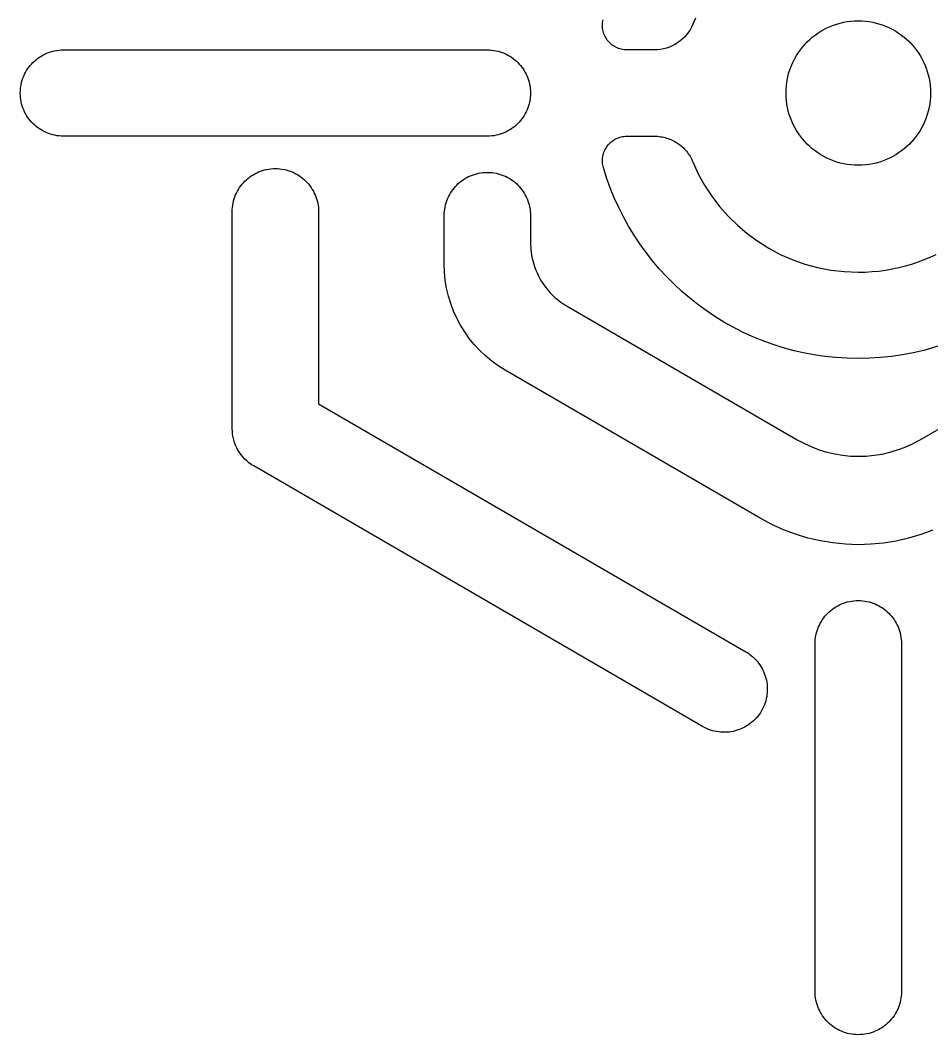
# Model space of a CAD drawing. Extents: x 94.9 to 161.2, y -127.4 to -52.8.
# Drawn here: x 94.88 to 130.95, y -127.37 to -87.22 of the extents above; entities that cross this region are included whole.
import ezdxf

# ---------------------------------------------------------------- set-up
doc = ezdxf.new("R2010")
doc.units = 0
doc.layers.add('BLACK', color=7, linetype='CONTINUOUS')

msp = doc.modelspace()

# ---------------------------------------------------------------- linework, layer by layer
at = {"layer": 'BLACK', "linetype": 'CONTINUOUS'}
for p, q in [((117.918792, -87.426266), (117.920273, -87.370265)), ((117.920542, -87.482126), (117.918792, -87.426266)), ((117.920273, -87.370265), (117.925007, -87.314264)), ((117.9255, -87.537704), (117.920542, -87.482126)), ((117.925007, -87.314264), (117.933019, -87.258403)), ((117.933019, -87.258403), (117.94433, -87.202822)), ((121.445528, -87.490318), (121.386041, -87.597622)), ((121.497332, -87.377729), (121.445528, -87.490318)), ((121.601776, -87.139629), (121.497332, -87.377729)), ((126.682904, -87.585865), (126.806219, -87.522666)), ((126.806219, -87.522666), (126.9329, -87.465355)), ((126.9329, -87.465355), (127.062765, -87.41411)), ((127.062765, -87.41411), (127.195636, -87.369113)), ((127.195636, -87.369113), (127.331331, -87.330544)), ((127.331331, -87.330544), (127.469672, -87.298584)), ((127.469672, -87.298584), (127.610477, -87.273412)), ((127.610477, -87.273412), (127.753567, -87.255208)), ((127.753567, -87.255208), (127.898762, -87.244154)), ((127.898762, -87.244154), (128.045881, -87.240429)), ((128.045881, -87.240429), (128.193001, -87.244154)), ((128.193001, -87.244154), (128.338196, -87.255208)), ((128.338196, -87.255208), (128.481287, -87.273412)), ((128.481287, -87.273412), (128.622093, -87.298584)), ((128.622093, -87.298584), (128.760434, -87.330544)), ((128.760434, -87.330544), (128.89613, -87.369113)), ((128.89613, -87.369113), (129.029001, -87.41411)), ((129.029001, -87.41411), (129.158867, -87.465355)), ((129.158867, -87.465355), (129.285549, -87.522666)), ((129.285549, -87.522666), (129.408865, -87.585865)), ((117.933643, -87.592861), (117.9255, -87.537704)), ((117.944948, -87.647455), (117.933643, -87.592861)), ((117.959393, -87.701346), (117.944948, -87.647455)), ((117.976955, -87.754395), (117.959393, -87.701346)), ((117.99761, -87.806459), (117.976955, -87.754395)), ((118.021336, -87.857399), (117.99761, -87.806459)), ((118.048109, -87.907075), (118.021336, -87.857399)), ((118.077908, -87.955346), (118.048109, -87.907075)), ((121.165594, -87.885085), (121.079486, -87.968514)), ((121.245663, -87.795278), (121.165594, -87.885085)), ((121.319282, -87.699366), (121.245663, -87.795278)), ((121.386041, -87.597622), (121.319282, -87.699366)), ((126.123109, -87.983855), (126.226897, -87.893925)), ((126.226897, -87.893925), (126.334951, -87.808981)), ((126.334951, -87.808981), (126.44709, -87.729203)), ((126.44709, -87.729203), (126.563135, -87.654771)), ((126.563135, -87.654771), (126.682904, -87.585865)), ((129.408865, -87.585865), (129.528635, -87.654771)), ((129.528635, -87.654771), (129.644681, -87.729203)), ((129.644681, -87.729203), (129.756821, -87.808981)), ((129.756821, -87.808981), (129.864875, -87.893925)), ((129.864875, -87.893925), (129.968664, -87.983855)), ((118.110709, -88.002071), (118.077908, -87.955346)), ((118.146204, -88.046789), (118.110709, -88.002071)), ((118.184014, -88.089085), (118.146204, -88.046789)), ((118.224017, -88.128897), (118.184014, -88.089085)), ((118.266086, -88.16616), (118.224017, -88.128897)), ((118.310096, -88.200809), (118.266086, -88.16616)), ((118.355924, -88.232781), (118.310096, -88.200809)), ((118.403443, -88.262013), (118.355924, -88.232781)), ((118.452528, -88.288439), (118.403443, -88.262013)), ((118.503056, -88.311996), (118.452528, -88.288439)), ((118.5549, -88.33262), (118.503056, -88.311996)), ((120.459037, -88.319876), (120.342165, -88.351021)), ((120.572748, -88.280444), (120.459037, -88.319876)), ((120.682886, -88.232996), (120.572748, -88.280444)), ((120.789039, -88.177807), (120.682886, -88.232996)), ((120.890798, -88.115148), (120.789039, -88.177807)), ((120.98775, -88.045293), (120.890798, -88.115148)), ((121.079486, -87.968514), (120.98775, -88.045293)), ((125.754214, -88.389823), (125.839139, -88.281754)), ((125.839139, -88.281754), (125.92905, -88.177949)), ((125.92905, -88.177949), (126.023767, -88.078589)), ((126.023767, -88.078589), (126.123109, -87.983855)), ((129.968664, -87.983855), (130.068008, -88.078589)), ((130.068008, -88.078589), (130.162725, -88.177949)), ((130.162725, -88.177949), (130.252637, -88.281754)), ((130.252637, -88.281754), (130.337563, -88.389823)), ((95.56278, -88.731654), (95.629803, -88.683994)), ((95.629803, -88.683994), (95.699158, -88.639529)), ((95.699158, -88.639529), (95.770738, -88.598364)), ((95.770738, -88.598364), (95.844434, -88.560609)), ((95.844434, -88.560609), (95.920138, -88.526371)), ((95.920138, -88.526371), (95.997744, -88.495757)), ((95.997744, -88.495757), (96.077142, -88.468876)), ((96.077142, -88.468876), (96.158226, -88.445835)), ((96.158226, -88.445835), (96.240886, -88.426742)), ((96.240886, -88.426742), (96.325017, -88.411704)), ((96.325017, -88.411704), (96.410508, -88.400829)), ((96.410508, -88.400829), (96.497254, -88.394225)), ((96.497254, -88.394225), (96.585146, -88.392)), ((96.585146, -88.392), (113.364156, -88.392)), ((113.364156, -88.392), (113.452045, -88.394225)), ((113.452045, -88.394225), (113.538784, -88.400829)), ((113.538784, -88.400829), (113.624265, -88.411704)), ((113.624265, -88.411704), (113.708381, -88.426742)), ((113.708381, -88.426742), (113.791024, -88.445835)), ((113.791024, -88.445835), (113.872086, -88.468876)), ((113.872086, -88.468876), (113.95146, -88.495757)), ((113.95146, -88.495757), (114.029038, -88.526371)), ((114.029038, -88.526371), (114.104714, -88.560609)), ((114.104714, -88.560609), (114.178379, -88.598364)), ((114.178379, -88.598364), (114.249925, -88.639529)), ((114.249925, -88.639529), (114.319246, -88.683994)), ((114.319246, -88.683994), (114.386233, -88.731654)), ((118.607936, -88.350246), (118.5549, -88.33262)), ((118.66204, -88.364811), (118.607936, -88.350246)), ((118.717085, -88.376251), (118.66204, -88.364811)), ((118.772947, -88.384502), (118.717085, -88.376251)), ((118.829501, -88.389499), (118.772947, -88.384502)), ((118.886622, -88.391179), (118.829501, -88.389499)), ((119.976684, -88.392), (118.886622, -88.391179)), ((120.100577, -88.387356), (119.976684, -88.392)), ((120.222541, -88.373605), (120.100577, -88.387356)), ((120.342165, -88.351021), (120.222541, -88.373605)), ((125.531154, -88.737813), (125.600041, -88.618032)), ((125.600041, -88.618032), (125.674455, -88.501976)), ((125.674455, -88.501976), (125.754214, -88.389823)), ((130.337563, -88.389823), (130.417323, -88.501976)), ((130.417323, -88.501976), (130.491738, -88.618032)), ((130.491738, -88.618032), (130.560626, -88.737813)), ((95.167973, -89.145648), (95.215653, -89.078648)), ((95.215653, -89.078648), (95.266419, -89.014088)), ((95.266419, -89.014088), (95.320164, -88.952075)), ((95.320164, -88.952075), (95.376781, -88.892718)), ((95.376781, -88.892718), (95.436161, -88.836123)), ((95.436161, -88.836123), (95.498196, -88.782399)), ((95.498196, -88.782399), (95.56278, -88.731654)), ((114.386233, -88.731654), (114.45078, -88.782399)), ((114.45078, -88.782399), (114.512779, -88.836123)), ((114.512779, -88.836123), (114.572121, -88.892718)), ((114.572121, -88.892718), (114.6287, -88.952075)), ((114.6287, -88.952075), (114.682408, -89.014088)), ((114.682408, -89.014088), (114.733138, -89.078648)), ((114.733138, -89.078648), (114.780782, -89.145648)), ((125.314466, -89.250563), (125.359449, -89.117691)), ((125.359449, -89.117691), (125.410678, -88.987822)), ((125.410678, -88.987822), (125.467973, -88.861136)), ((125.467973, -88.861136), (125.531154, -88.737813)), ((130.560626, -88.737813), (130.623808, -88.861136)), ((130.623808, -88.861136), (130.681104, -88.987822)), ((130.681104, -88.987822), (130.732333, -89.117691)), ((130.732333, -89.117691), (130.777316, -89.250563)), ((94.95276, -89.592851), (94.979653, -89.513474)), ((94.979653, -89.513474), (95.010281, -89.435891)), ((95.010281, -89.435891), (95.044535, -89.360209)), ((95.044535, -89.360209), (95.082306, -89.286536)), ((95.082306, -89.286536), (95.123489, -89.21498)), ((95.123489, -89.21498), (95.167973, -89.145648)), ((114.780782, -89.145648), (114.825232, -89.21498)), ((114.825232, -89.21498), (114.866381, -89.286536)), ((114.866381, -89.286536), (114.904122, -89.360209)), ((114.904122, -89.360209), (114.938346, -89.435891)), ((114.938346, -89.435891), (114.968947, -89.513474)), ((114.968947, -89.513474), (114.995816, -89.592851)), ((125.218797, -89.665387), (125.24396, -89.524591)), ((125.24396, -89.524591), (125.27591, -89.386256)), ((125.27591, -89.386256), (125.314466, -89.250563)), ((130.777316, -89.250563), (130.815873, -89.386256)), ((130.815873, -89.386256), (130.847823, -89.524591)), ((130.847823, -89.524591), (130.872987, -89.665387)), ((94.878072, -90.012866), (94.88468, -89.926138)), ((94.88468, -89.926138), (94.89556, -89.840664)), ((94.89556, -89.840664), (94.910605, -89.756554)), ((94.910605, -89.756554), (94.929708, -89.673913)), ((94.929708, -89.673913), (94.95276, -89.592851)), ((114.995816, -89.592851), (115.018847, -89.673913)), ((115.018847, -89.673913), (115.037932, -89.756554)), ((115.037932, -89.756554), (115.052962, -89.840664)), ((115.052962, -89.840664), (115.063832, -89.926138)), ((115.063832, -89.926138), (115.070432, -90.012866)), ((125.18955, -89.953643), (125.2006, -89.808464)), ((125.2006, -89.808464), (125.218797, -89.665387)), ((130.872987, -89.665387), (130.891184, -89.808464)), ((130.891184, -89.808464), (130.902234, -89.953643)), ((94.875846, -90.100742), (94.878072, -90.012866)), ((94.878072, -90.188617), (94.875846, -90.100742)), ((94.88468, -90.275345), (94.878072, -90.188617)), ((94.89556, -90.360819), (94.88468, -90.275345)), ((115.063832, -90.275345), (115.052962, -90.360819)), ((115.070432, -90.188617), (115.063832, -90.275345)), ((115.070432, -90.012866), (115.072656, -90.100742)), ((115.072656, -90.100742), (115.070432, -90.188617)), ((125.185827, -90.100742), (125.18955, -89.953643)), ((125.18955, -90.24784), (125.185827, -90.100742)), ((125.2006, -90.393019), (125.18955, -90.24784)), ((130.902234, -90.24784), (130.891184, -90.393019)), ((130.902234, -89.953643), (130.905957, -90.100742)), ((130.905957, -90.100742), (130.902234, -90.24784)), ((94.910605, -90.44493), (94.89556, -90.360819)), ((94.929708, -90.52757), (94.910605, -90.44493)), ((94.95276, -90.608632), (94.929708, -90.52757)), ((94.979653, -90.688009), (94.95276, -90.608632)), ((95.010281, -90.765592), (94.979653, -90.688009)), ((114.968947, -90.688009), (114.938346, -90.765592)), ((114.995816, -90.608632), (114.968947, -90.688009)), ((115.018847, -90.52757), (114.995816, -90.608632)), ((115.037932, -90.44493), (115.018847, -90.52757)), ((115.052962, -90.360819), (115.037932, -90.44493)), ((125.218797, -90.536096), (125.2006, -90.393019)), ((125.24396, -90.676893), (125.218797, -90.536096)), ((125.27591, -90.815227), (125.24396, -90.676893)), ((130.847823, -90.676893), (130.815873, -90.815227)), ((130.872987, -90.536096), (130.847823, -90.676893)), ((130.891184, -90.393019), (130.872987, -90.536096)), ((95.044535, -90.841274), (95.010281, -90.765592)), ((95.082306, -90.914947), (95.044535, -90.841274)), ((95.123489, -90.986503), (95.082306, -90.914947)), ((95.167973, -91.055835), (95.123489, -90.986503)), ((95.215653, -91.122835), (95.167973, -91.055835)), ((95.266419, -91.187395), (95.215653, -91.122835)), ((114.733138, -91.122835), (114.682408, -91.187395)), ((114.780782, -91.055835), (114.733138, -91.122835)), ((114.825232, -90.986503), (114.780782, -91.055835)), ((114.866381, -90.914947), (114.825232, -90.986503)), ((114.904122, -90.841274), (114.866381, -90.914947)), ((114.938346, -90.765592), (114.904122, -90.841274)), ((125.314466, -90.950921), (125.27591, -90.815227)), ((125.359449, -91.083792), (125.314466, -90.950921)), ((125.410678, -91.213661), (125.359449, -91.083792)), ((130.732333, -91.083792), (130.681104, -91.213661)), ((130.777316, -90.950921), (130.732333, -91.083792)), ((130.815873, -90.815227), (130.777316, -90.950921)), ((95.320164, -91.249408), (95.266419, -91.187395)), ((95.376781, -91.308765), (95.320164, -91.249408)), ((95.436161, -91.36536), (95.376781, -91.308765)), ((95.498196, -91.419084), (95.436161, -91.36536)), ((95.56278, -91.469829), (95.498196, -91.419084)), ((95.629803, -91.517489), (95.56278, -91.469829)), ((95.699158, -91.561955), (95.629803, -91.517489)), ((114.319246, -91.517489), (114.249925, -91.561955)), ((114.386233, -91.469829), (114.319246, -91.517489)), ((114.45078, -91.419084), (114.386233, -91.469829)), ((114.512779, -91.36536), (114.45078, -91.419084)), ((114.572121, -91.308765), (114.512779, -91.36536)), ((114.6287, -91.249408), (114.572121, -91.308765)), ((114.682408, -91.187395), (114.6287, -91.249408)), ((125.467973, -91.340347), (125.410678, -91.213661)), ((125.531154, -91.463671), (125.467973, -91.340347)), ((125.600041, -91.583451), (125.531154, -91.463671)), ((130.560626, -91.463671), (130.491738, -91.583451)), ((130.623808, -91.340347), (130.560626, -91.463671)), ((130.681104, -91.213661), (130.623808, -91.340347)), ((95.770738, -91.603119), (95.699158, -91.561955)), ((95.844434, -91.640874), (95.770738, -91.603119)), ((95.920138, -91.675112), (95.844434, -91.640874)), ((95.997744, -91.705726), (95.920138, -91.675112)), ((96.077142, -91.732607), (95.997744, -91.705726)), ((96.158226, -91.755648), (96.077142, -91.732607)), ((96.240886, -91.774741), (96.158226, -91.755648)), ((96.325017, -91.789779), (96.240886, -91.774741)), ((96.410508, -91.800654), (96.325017, -91.789779)), ((96.497254, -91.807258), (96.410508, -91.800654)), ((96.585146, -91.809483), (96.497254, -91.807258)), ((113.364156, -91.809483), (96.585146, -91.809483)), ((113.452045, -91.807258), (113.364156, -91.809483)), ((113.538784, -91.800654), (113.452045, -91.807258)), ((113.624265, -91.789779), (113.538784, -91.800654)), ((113.708381, -91.774741), (113.624265, -91.789779)), ((113.791024, -91.755648), (113.708381, -91.774741)), ((113.872086, -91.732607), (113.791024, -91.755648)), ((113.95146, -91.705726), (113.872086, -91.732607)), ((114.029038, -91.675112), (113.95146, -91.705726)), ((114.104714, -91.640874), (114.029038, -91.675112)), ((114.178379, -91.603119), (114.104714, -91.640874)), ((114.249925, -91.561955), (114.178379, -91.603119)), ((118.355363, -91.967996), (118.402956, -91.938741)), ((118.402956, -91.938741), (118.452119, -91.912294)), ((118.452119, -91.912294), (118.502723, -91.88872)), ((118.502723, -91.88872), (118.554641, -91.868081)), ((118.554641, -91.868081), (118.607747, -91.850443)), ((118.607747, -91.850443), (118.661912, -91.835868)), ((118.661912, -91.835868), (118.717009, -91.82442)), ((118.717009, -91.82442), (118.772912, -91.816165)), ((118.772912, -91.816165), (118.829492, -91.811164)), ((118.829492, -91.811164), (118.886622, -91.809483)), ((118.886622, -91.809483), (119.976684, -91.809561)), ((119.976684, -91.809561), (120.038846, -91.810728)), ((120.038846, -91.810728), (120.100577, -91.814204)), ((120.100577, -91.814204), (120.161826, -91.819957)), ((120.161826, -91.819957), (120.222541, -91.827952)), ((120.222541, -91.827952), (120.282671, -91.838155)), ((120.282671, -91.838155), (120.342165, -91.850532)), ((120.342165, -91.850532), (120.400971, -91.865049)), ((120.400971, -91.865049), (120.459037, -91.881672)), ((120.459037, -91.881672), (120.516314, -91.900366)), ((120.516314, -91.900366), (120.572748, -91.921098)), ((120.572748, -91.921098), (120.628289, -91.943833)), ((125.674455, -91.699507), (125.600041, -91.583451)), ((125.754214, -91.81166), (125.674455, -91.699507)), ((125.839139, -91.919729), (125.754214, -91.81166)), ((125.92905, -92.023534), (125.839139, -91.919729)), ((130.252637, -91.919729), (130.162725, -92.023534)), ((130.337563, -91.81166), (130.252637, -91.919729)), ((130.417323, -91.699507), (130.337563, -91.81166)), ((130.491738, -91.583451), (130.417323, -91.699507)), ((117.996787, -92.394668), (118.020513, -92.34369)), ((118.020513, -92.34369), (118.047286, -92.293978)), ((118.047286, -92.293978), (118.077085, -92.245673)), ((118.077085, -92.245673), (118.109886, -92.198916)), ((118.109886, -92.198916), (118.145391, -92.154154)), ((118.145391, -92.154154), (118.183228, -92.111817)), ((118.183228, -92.111817), (118.223271, -92.071969)), ((118.223271, -92.071969), (118.265393, -92.034674)), ((118.265393, -92.034674), (118.309466, -91.999994)), ((118.309466, -91.999994), (118.355363, -91.967996)), ((120.628289, -91.943833), (120.682886, -91.968538)), ((120.682886, -91.968538), (120.736486, -91.995178)), ((120.736486, -91.995178), (120.789039, -92.02372)), ((120.789039, -92.02372), (120.840493, -92.054129)), ((120.840493, -92.054129), (120.890798, -92.086371)), ((120.890798, -92.086371), (120.9399, -92.120412)), ((120.9399, -92.120412), (120.98775, -92.156218)), ((120.98775, -92.156218), (121.034296, -92.193756)), ((121.034296, -92.193756), (121.079486, -92.23299)), ((121.079486, -92.23299), (121.123269, -92.273886)), ((121.123269, -92.273886), (121.165594, -92.316412)), ((121.165594, -92.316412), (121.206409, -92.360532)), ((126.023767, -92.122894), (125.92905, -92.023534)), ((126.123109, -92.217629), (126.023767, -92.122894)), ((126.226897, -92.307558), (126.123109, -92.217629)), ((126.334951, -92.392502), (126.226897, -92.307558)), ((129.864875, -92.307558), (129.756821, -92.392502)), ((129.968664, -92.217629), (129.864875, -92.307558)), ((130.068008, -92.122894), (129.968664, -92.217629)), ((130.162725, -92.023534), (130.068008, -92.122894)), ((117.917969, -92.775176), (117.919719, -92.719266)), ((117.919719, -92.719266), (117.924677, -92.663639)), ((117.924677, -92.663639), (117.93282, -92.608435)), ((117.93282, -92.608435), (117.944125, -92.553796)), ((117.944125, -92.553796), (117.95857, -92.499861)), ((117.95857, -92.499861), (117.976132, -92.446772)), ((117.976132, -92.446772), (117.996787, -92.394668)), ((121.206409, -92.360532), (121.245663, -92.406213)), ((121.245663, -92.406213), (121.283305, -92.45342)), ((121.283305, -92.45342), (121.319282, -92.50212)), ((121.319282, -92.50212), (121.353545, -92.552278)), ((121.353545, -92.552278), (121.386041, -92.60386)), ((121.386041, -92.60386), (121.416719, -92.656832)), ((121.416719, -92.656832), (121.445528, -92.711161)), ((121.445528, -92.711161), (121.472416, -92.766811)), ((126.44709, -92.47228), (126.334951, -92.392502)), ((126.563135, -92.546712), (126.44709, -92.47228)), ((126.682904, -92.615618), (126.563135, -92.546712)), ((126.806219, -92.678817), (126.682904, -92.615618)), ((126.9329, -92.736129), (126.806219, -92.678817)), ((127.062765, -92.787373), (126.9329, -92.736129)), ((129.158867, -92.736129), (129.029001, -92.787373)), ((129.285549, -92.678817), (129.158867, -92.736129)), ((129.408865, -92.615618), (129.285549, -92.678817)), ((129.528635, -92.546712), (129.408865, -92.615618)), ((129.644681, -92.47228), (129.528635, -92.546712)), ((129.756821, -92.392502), (129.644681, -92.47228)), ((104.466314, -93.16867), (104.547375, -93.145628)), ((104.547375, -93.145628), (104.630017, -93.126535)), ((104.630017, -93.126535), (104.714133, -93.111497)), ((104.714133, -93.111497), (104.799614, -93.100622)), ((104.799614, -93.100622), (104.886352, -93.094018)), ((104.886352, -93.094018), (104.974242, -93.091793)), ((104.974242, -93.091793), (105.062131, -93.094018)), ((105.062131, -93.094018), (105.14887, -93.100622)), ((105.14887, -93.100622), (105.234351, -93.111497)), ((105.234351, -93.111497), (105.318467, -93.126535)), ((105.318467, -93.126535), (105.401109, -93.145628)), ((105.401109, -93.145628), (105.482172, -93.16867)), ((117.91945, -92.831229), (117.917969, -92.775176)), ((117.924184, -92.887284), (117.91945, -92.831229)), ((117.932196, -92.943202), (117.924184, -92.887284)), ((117.943507, -92.99884), (117.932196, -92.943202)), ((117.958141, -93.05406), (117.943507, -92.99884)), ((118.08596, -93.459673), (117.958141, -93.05406)), ((121.472416, -92.766811), (121.497332, -92.82375)), ((121.497332, -92.82375), (121.714594, -93.295306)), ((127.195636, -92.83237), (127.062765, -92.787373)), ((127.331331, -92.870939), (127.195636, -92.83237)), ((127.469672, -92.9029), (127.331331, -92.870939)), ((127.610477, -92.928072), (127.469672, -92.9029)), ((127.753567, -92.946275), (127.610477, -92.928072)), ((127.898762, -92.957329), (127.753567, -92.946275)), ((128.045881, -92.961054), (127.898762, -92.957329)), ((128.193001, -92.957329), (128.045881, -92.961054)), ((128.338196, -92.946275), (128.193001, -92.957329)), ((128.481287, -92.928072), (128.338196, -92.946275)), ((128.622093, -92.9029), (128.481287, -92.928072)), ((128.760434, -92.870939), (128.622093, -92.9029)), ((128.89613, -92.83237), (128.760434, -92.870939)), ((129.029001, -92.787373), (128.89613, -92.83237)), ((103.766286, -93.592521), (103.825628, -93.535924)), ((103.825628, -93.535924), (103.887625, -93.482199)), ((103.887625, -93.482199), (103.952171, -93.431452)), ((103.952171, -93.431452), (104.019158, -93.383791)), ((104.019158, -93.383791), (104.088478, -93.339325)), ((104.088478, -93.339325), (104.160023, -93.298159)), ((104.160023, -93.298159), (104.233687, -93.260404)), ((104.233687, -93.260404), (104.309362, -93.226165)), ((104.309362, -93.226165), (104.38694, -93.195551)), ((104.38694, -93.195551), (104.466314, -93.16867)), ((105.482172, -93.16867), (105.561546, -93.195551)), ((105.561546, -93.195551), (105.639124, -93.226165)), ((105.639124, -93.226165), (105.7148, -93.260404)), ((105.7148, -93.260404), (105.788464, -93.298159)), ((105.788464, -93.298159), (105.860011, -93.339325)), ((105.860011, -93.339325), (105.929332, -93.383791)), ((105.929332, -93.383791), (105.996319, -93.431452)), ((105.996319, -93.431452), (106.060866, -93.482199)), ((106.060866, -93.482199), (106.122864, -93.535924)), ((106.122864, -93.535924), (106.182207, -93.592521)), ((112.341781, -93.581716), (112.408806, -93.534055)), ((112.408806, -93.534055), (112.478162, -93.489588)), ((112.478162, -93.489588), (112.549742, -93.448424)), ((112.549742, -93.448424), (112.623439, -93.410668)), ((112.623439, -93.410668), (112.699145, -93.376429)), ((112.699145, -93.376429), (112.776751, -93.345816)), ((112.776751, -93.345816), (112.85615, -93.318934)), ((112.85615, -93.318934), (112.937234, -93.295893)), ((112.937234, -93.295893), (113.019895, -93.276799)), ((113.019895, -93.276799), (113.104026, -93.261762)), ((113.104026, -93.261762), (113.189518, -93.250887)), ((113.189518, -93.250887), (113.276264, -93.244283)), ((113.276264, -93.244283), (113.364156, -93.242058)), ((113.364156, -93.242058), (113.452045, -93.244283)), ((113.452045, -93.244283), (113.538784, -93.250887)), ((113.538784, -93.250887), (113.624265, -93.261762)), ((113.624265, -93.261762), (113.708381, -93.276799)), ((113.708381, -93.276799), (113.791024, -93.295893)), ((113.791024, -93.295893), (113.872086, -93.318934)), ((113.872086, -93.318934), (113.95146, -93.345816)), ((113.95146, -93.345816), (114.029038, -93.376429)), ((114.029038, -93.376429), (114.104714, -93.410668)), ((114.104714, -93.410668), (114.178379, -93.448424)), ((114.178379, -93.448424), (114.249925, -93.489588)), ((114.249925, -93.489588), (114.319246, -93.534055)), ((114.319246, -93.534055), (114.386233, -93.581716)), ((118.229568, -93.858046), (118.08596, -93.459673)), ((121.714594, -93.295306), (121.964585, -93.747527)), ((103.472031, -93.986355), (103.513179, -93.914796)), ((103.513179, -93.914796), (103.557629, -93.84546)), ((103.557629, -93.84546), (103.605272, -93.778458)), ((103.605272, -93.778458), (103.656, -93.713895)), ((103.656, -93.713895), (103.709708, -93.65188)), ((103.709708, -93.65188), (103.766286, -93.592521)), ((106.182207, -93.592521), (106.238786, -93.65188)), ((106.238786, -93.65188), (106.292494, -93.713895)), ((106.292494, -93.713895), (106.343224, -93.778458)), ((106.343224, -93.778458), (106.390868, -93.84546)), ((106.390868, -93.84546), (106.435318, -93.914796)), ((106.435318, -93.914796), (106.476467, -93.986355)), ((111.946967, -93.995723), (111.994648, -93.928721)), ((111.994648, -93.928721), (112.045415, -93.864158)), ((112.045415, -93.864158), (112.099162, -93.802143)), ((112.099162, -93.802143), (112.155779, -93.742784)), ((112.155779, -93.742784), (112.21516, -93.686188)), ((112.21516, -93.686188), (112.277197, -93.632462)), ((112.277197, -93.632462), (112.341781, -93.581716)), ((114.386233, -93.581716), (114.45078, -93.632462)), ((114.45078, -93.632462), (114.512779, -93.686188)), ((114.512779, -93.686188), (114.572121, -93.742784)), ((114.572121, -93.742784), (114.6287, -93.802143)), ((114.6287, -93.802143), (114.682408, -93.864158)), ((114.682408, -93.864158), (114.733138, -93.928721)), ((114.733138, -93.928721), (114.780782, -93.995723)), ((118.388593, -94.248809), (118.229568, -93.858046)), ((121.964585, -93.747527), (122.245778, -94.178884)), ((103.319568, -94.373754), (103.342598, -94.292687)), ((103.342598, -94.292687), (103.369467, -94.213305)), ((103.369467, -94.213305), (103.400067, -94.135718)), ((103.400067, -94.135718), (103.434291, -94.060032)), ((103.434291, -94.060032), (103.472031, -93.986355)), ((106.476467, -93.986355), (106.514208, -94.060032)), ((106.514208, -94.060032), (106.548432, -94.135718)), ((106.548432, -94.135718), (106.579033, -94.213305)), ((106.579033, -94.213305), (106.605902, -94.292687)), ((106.605902, -94.292687), (106.628933, -94.373754)), ((111.758643, -94.363569), (111.789271, -94.285981)), ((111.789271, -94.285981), (111.823526, -94.210295)), ((111.823526, -94.210295), (111.861298, -94.136618)), ((111.861298, -94.136618), (111.902482, -94.065059)), ((111.902482, -94.065059), (111.946967, -93.995723)), ((114.780782, -93.995723), (114.825232, -94.065059)), ((114.825232, -94.065059), (114.866381, -94.136618)), ((114.866381, -94.136618), (114.904122, -94.210295)), ((114.904122, -94.210295), (114.938346, -94.285981)), ((114.938346, -94.285981), (114.968947, -94.363569)), ((118.562667, -94.631593), (118.388593, -94.248809)), ((122.245778, -94.178884), (122.556646, -94.587845)), ((103.26576, -94.800615), (103.267984, -94.712732)), ((103.267984, -94.712732), (103.274585, -94.625997)), ((103.274585, -94.625997), (103.285454, -94.540517)), ((103.285454, -94.540517), (103.300484, -94.4564)), ((103.300484, -94.4564), (103.319568, -94.373754)), ((106.628933, -94.373754), (106.648018, -94.4564)), ((106.648018, -94.4564), (106.663048, -94.540517)), ((106.663048, -94.540517), (106.673918, -94.625997)), ((106.673918, -94.625997), (106.680518, -94.712732)), ((106.680518, -94.712732), (106.682742, -94.800615)), ((111.663666, -94.776261), (111.674547, -94.690781)), ((111.674547, -94.690781), (111.689592, -94.606664)), ((111.689592, -94.606664), (111.708696, -94.524018)), ((111.708696, -94.524018), (111.731748, -94.44295)), ((111.731748, -94.44295), (111.758643, -94.363569)), ((114.968947, -94.363569), (114.995816, -94.44295)), ((114.995816, -94.44295), (115.018847, -94.524018)), ((115.018847, -94.524018), (115.037932, -94.606664)), ((115.037932, -94.606664), (115.052962, -94.690781)), ((115.052962, -94.690781), (115.063832, -94.776261)), ((118.75142, -95.006027), (118.562667, -94.631593)), ((122.556646, -94.587845), (122.895663, -94.972882)), ((103.26576, -103.383522), (103.26576, -94.800615)), ((106.682742, -94.800615), (106.682742, -102.399602)), ((111.654833, -94.95088), (111.657059, -94.862997)), ((111.654833, -96.873612), (111.654833, -94.95088)), ((111.657059, -94.862997), (111.663666, -94.776261)), ((115.063832, -94.776261), (115.070432, -94.862997)), ((115.070432, -94.862997), (115.072656, -94.95088)), ((115.072656, -94.95088), (115.072656, -96.023548)), ((118.954483, -95.371743), (118.75142, -95.006027)), ((122.895663, -94.972882), (123.261301, -95.332465)), ((119.171485, -95.728371), (118.954483, -95.371743)), ((123.261301, -95.332465), (123.652033, -95.665062)), ((119.402058, -96.07554), (119.171485, -95.728371)), ((123.652033, -95.665062), (124.066332, -95.969145)), ((115.072656, -96.023548), (115.074265, -96.120418)), ((115.074265, -96.120418), (115.079065, -96.216762)), ((115.079065, -96.216762), (115.087019, -96.312517)), ((115.087019, -96.312517), (115.098089, -96.407615)), ((119.64583, -96.412882), (119.402058, -96.07554)), ((124.066332, -95.969145), (124.502671, -96.243184)), ((124.502671, -96.243184), (124.959523, -96.485647)), ((115.098089, -96.407615), (115.112237, -96.501991)), ((115.112237, -96.501991), (115.129426, -96.595579)), ((115.129426, -96.595579), (115.149617, -96.688314)), ((115.149617, -96.688314), (115.172772, -96.78013)), ((119.902434, -96.740027), (119.64583, -96.412882)), ((120.1715, -97.056604), (119.902434, -96.740027)), ((124.959523, -96.485647), (125.43536, -96.695007)), ((125.43536, -96.695007), (125.928656, -96.869732)), ((130.411486, -96.786794), (130.656041, -96.695007)), ((130.656041, -96.695007), (130.896237, -96.594561)), ((130.896237, -96.594561), (131.131881, -96.485647)), ((111.665532, -97.195863), (111.654833, -96.873612)), ((115.172772, -96.78013), (115.198855, -96.870961)), ((115.198855, -96.870961), (115.227826, -96.960741)), ((115.227826, -96.960741), (115.259648, -97.049404)), ((115.259648, -97.049404), (115.294284, -97.136886)), ((115.294284, -97.136886), (115.331695, -97.223119)), ((120.452657, -97.362246), (120.1715, -97.056604)), ((125.928656, -96.869732), (126.437883, -97.008292)), ((126.437883, -97.008292), (126.961514, -97.109158)), ((126.961514, -97.109158), (127.498023, -97.170799)), ((128.593605, -97.170799), (128.86332, -97.144977)), ((128.86332, -97.144977), (129.130014, -97.109158)), ((129.130014, -97.109158), (129.393497, -97.063532)), ((129.393497, -97.063532), (129.653577, -97.008292)), ((129.653577, -97.008292), (129.910062, -96.943628)), ((129.910062, -96.943628), (130.162762, -96.869732)), ((130.162762, -96.869732), (130.411486, -96.786794)), ((111.697294, -97.514177), (111.665532, -97.195863)), ((111.749607, -97.827677), (111.697294, -97.514177)), ((115.331695, -97.223119), (115.371843, -97.308039)), ((115.371843, -97.308039), (115.414692, -97.391579)), ((115.414692, -97.391579), (115.460202, -97.473674)), ((115.460202, -97.473674), (115.508336, -97.554258)), ((115.508336, -97.554258), (115.559056, -97.633265)), ((120.745536, -97.656581), (120.452657, -97.362246)), ((127.498023, -97.170799), (128.045881, -97.191687)), ((128.045881, -97.191687), (128.321062, -97.186433)), ((128.321062, -97.186433), (128.593605, -97.170799)), ((111.821966, -98.135485), (111.749607, -97.827677)), ((115.559056, -97.633265), (115.612325, -97.71063)), ((115.612325, -97.71063), (115.668104, -97.786287)), ((115.668104, -97.786287), (115.726356, -97.86017)), ((115.726356, -97.86017), (115.787042, -97.932212)), ((115.787042, -97.932212), (115.850126, -98.00235)), ((121.049768, -97.93924), (120.745536, -97.656581)), ((121.364982, -98.209854), (121.049768, -97.93924)), ((111.91386, -98.436723), (111.821966, -98.135485)), ((115.850126, -98.00235), (115.915568, -98.070516)), ((115.915568, -98.070516), (115.983332, -98.136645)), ((115.983332, -98.136645), (116.053379, -98.200672)), ((116.053379, -98.200672), (116.125672, -98.26253)), ((116.125672, -98.26253), (116.200173, -98.322153)), ((116.200173, -98.322153), (116.276843, -98.379477)), ((121.690811, -98.468053), (121.364982, -98.209854)), ((112.024783, -98.730514), (111.91386, -98.436723)), ((112.154225, -99.01598), (112.024783, -98.730514)), ((116.276843, -98.379477), (116.355645, -98.434435)), ((116.355645, -98.434435), (116.436542, -98.486962)), ((116.436542, -98.486962), (116.519495, -98.536991)), ((116.519495, -98.536991), (125.627911, -103.82471)), ((122.026882, -98.713467), (121.690811, -98.468053)), ((122.372828, -98.945726), (122.026882, -98.713467)), ((130.476169, -103.83349), (139.576376, -98.594572)), ((112.301678, -99.292243), (112.154225, -99.01598)), ((122.728279, -99.164462), (122.372828, -98.945726)), ((123.092864, -99.369304), (122.728279, -99.164462)), ((112.466635, -99.558424), (112.301678, -99.292243)), ((112.648586, -99.813648), (112.466635, -99.558424)), ((123.466215, -99.559883), (123.092864, -99.369304)), ((123.847962, -99.73583), (123.466215, -99.559883)), ((112.847024, -100.057034), (112.648586, -99.813648)), ((124.237734, -99.896773), (123.847962, -99.73583)), ((124.635164, -100.042345), (124.237734, -99.896773)), ((113.061439, -100.287707), (112.847024, -100.057034)), ((113.291325, -100.504787), (113.061439, -100.287707)), ((125.03988, -100.172175), (124.635164, -100.042345)), ((125.451514, -100.285893), (125.03988, -100.172175)), ((125.869695, -100.38313), (125.451514, -100.285893)), ((130.640245, -100.285892), (130.222066, -100.38313)), ((131.456588, -100.042341), (130.640245, -100.285892)), ((113.536172, -100.707397), (113.291325, -100.504787)), ((113.795473, -100.89466), (113.536172, -100.707397)), ((126.294054, -100.463517), (125.869695, -100.38313)), ((126.724222, -100.526684), (126.294054, -100.463517)), ((127.159829, -100.57226), (126.724222, -100.526684)), ((127.600505, -100.599877), (127.159829, -100.57226)), ((128.045881, -100.609165), (127.600505, -100.599877)), ((128.491258, -100.599877), (128.045881, -100.609165)), ((128.931934, -100.57226), (128.491258, -100.599877)), ((129.367541, -100.526683), (128.931934, -100.57226)), ((129.797708, -100.463517), (129.367541, -100.526683)), ((130.222066, -100.38313), (129.797708, -100.463517)), ((114.068718, -101.065698), (113.795473, -100.89466)), ((124.167114, -106.928627), (114.068718, -101.065698)), ((106.682742, -102.399602), (123.595431, -112.216341)), ((103.269527, -103.497135), (103.26576, -103.383522)), ((103.28071, -103.60936), (103.269527, -103.497135)), ((103.29913, -103.719888), (103.28071, -103.60936)), ((103.324609, -103.828409), (103.29913, -103.719888)), ((103.356971, -103.934613), (103.324609, -103.828409)), ((103.396037, -104.038191), (103.356971, -103.934613)), ((125.627911, -103.82471), (125.912818, -103.977649)), ((125.912818, -103.977649), (126.204911, -104.110279)), ((129.898362, -104.116971), (130.19083, -103.985398)), ((130.19083, -103.985398), (130.476169, -103.83349)), ((103.441629, -104.138834), (103.396037, -104.038191)), ((103.49357, -104.236231), (103.441629, -104.138834)), ((103.551682, -104.330075), (103.49357, -104.236231)), ((103.615786, -104.420054), (103.551682, -104.330075)), ((126.204911, -104.110279), (126.503167, -104.222597)), ((126.503167, -104.222597), (126.806564, -104.314601)), ((126.806564, -104.314601), (127.114081, -104.386289)), ((127.114081, -104.386289), (127.424693, -104.43766)), ((128.988413, -104.389687), (129.296131, -104.319113)), ((129.296131, -104.319113), (129.599788, -104.228208)), ((129.599788, -104.228208), (129.898362, -104.116971)), ((103.685706, -104.50586), (103.615786, -104.420054)), ((103.761263, -104.587184), (103.685706, -104.50586)), ((103.842279, -104.663714), (103.761263, -104.587184)), ((103.928577, -104.735143), (103.842279, -104.663714)), ((104.019979, -104.801161), (103.928577, -104.735143)), ((127.424693, -104.43766), (127.737379, -104.468712)), ((127.737379, -104.468712), (128.051117, -104.479442)), ((128.051117, -104.479442), (128.364883, -104.46985)), ((128.364883, -104.46985), (128.677656, -104.439932)), ((128.677656, -104.439932), (128.988413, -104.389687)), ((104.116307, -104.861457), (104.019979, -104.801161)), ((121.879563, -115.171554), (104.116307, -104.861457)), ((124.622941, -107.173344), (124.167114, -106.928627)), ((125.09028, -107.385565), (124.622941, -107.173344)), ((125.567496, -107.565285), (125.09028, -107.385565)), ((126.052952, -107.712502), (125.567496, -107.565285)), ((130.522838, -107.574306), (130.036863, -107.719757)), ((131.000689, -107.396321), (130.522838, -107.574306)), ((126.545011, -107.827214), (126.052952, -107.712502)), ((127.042038, -107.909415), (126.545011, -107.827214)), ((127.542395, -107.959105), (127.042038, -107.909415)), ((128.044446, -107.976279), (127.542395, -107.959105)), ((128.546554, -107.960934), (128.044446, -107.976279)), ((129.047084, -107.913067), (128.546554, -107.960934)), ((129.544399, -107.832676), (129.047084, -107.913067)), ((130.036863, -107.719757), (129.544399, -107.832676)), ((127.160114, -110.436404), (127.23166, -110.39523)), ((127.23166, -110.39523), (127.305325, -110.357464)), ((127.305325, -110.357464), (127.381, -110.323216)), ((127.381, -110.323216), (127.458579, -110.292592)), ((127.458579, -110.292592), (127.537953, -110.265701)), ((127.537953, -110.265701), (127.619015, -110.242651)), ((127.619015, -110.242651), (127.701657, -110.22355)), ((127.701657, -110.22355), (127.785773, -110.208505)), ((127.785773, -110.208505), (127.871253, -110.197626)), ((127.871253, -110.197626), (127.957992, -110.191019)), ((127.957992, -110.191019), (128.045881, -110.188792)), ((128.045881, -110.188792), (128.133771, -110.191019)), ((128.133771, -110.191019), (128.22051, -110.197626)), ((128.22051, -110.197626), (128.305991, -110.208505)), ((128.305991, -110.208505), (128.390107, -110.22355)), ((128.390107, -110.22355), (128.472749, -110.242651)), ((128.472749, -110.242651), (128.553811, -110.265701)), ((128.553811, -110.265701), (128.633185, -110.292592)), ((128.633185, -110.292592), (128.710764, -110.323216)), ((128.710764, -110.323216), (128.786439, -110.357464)), ((128.786439, -110.357464), (128.860104, -110.39523)), ((128.860104, -110.39523), (128.931651, -110.436404)), ((126.676901, -110.875561), (126.727631, -110.811003)), ((126.727631, -110.811003), (126.781339, -110.74899)), ((126.781339, -110.74899), (126.837918, -110.68963)), ((126.837918, -110.68963), (126.897261, -110.633031)), ((126.897261, -110.633031), (126.959259, -110.579301)), ((126.959259, -110.579301), (127.023806, -110.528547)), ((127.023806, -110.528547), (127.090793, -110.480879)), ((127.090793, -110.480879), (127.160114, -110.436404)), ((128.931651, -110.436404), (129.000971, -110.480879)), ((129.000971, -110.480879), (129.067959, -110.528547)), ((129.067959, -110.528547), (129.132506, -110.579301)), ((129.132506, -110.579301), (129.194504, -110.633031)), ((129.194504, -110.633031), (129.253847, -110.68963)), ((129.253847, -110.68963), (129.310426, -110.74899)), ((129.310426, -110.74899), (129.364134, -110.811003)), ((129.364134, -110.811003), (129.414864, -110.875561)), ((126.471693, -111.232747), (126.505918, -111.157084)), ((126.505918, -111.157084), (126.543658, -111.083425)), ((126.543658, -111.083425), (126.584808, -111.01188)), ((126.584808, -111.01188), (126.629258, -110.942556)), ((126.629258, -110.942556), (126.676901, -110.875561)), ((129.414864, -110.875561), (129.462508, -110.942556)), ((129.462508, -110.942556), (129.506958, -111.01188)), ((129.506958, -111.01188), (129.548107, -111.083425)), ((129.548107, -111.083425), (129.585847, -111.157084)), ((129.585847, -111.157084), (129.620072, -111.232747)), ((126.357077, -111.637363), (126.372108, -111.553293)), ((126.372108, -111.553293), (126.391193, -111.470689)), ((126.391193, -111.470689), (126.414223, -111.389658)), ((126.414223, -111.389658), (126.441093, -111.310308)), ((126.441093, -111.310308), (126.471693, -111.232747)), ((129.620072, -111.232747), (129.650673, -111.310308)), ((129.650673, -111.310308), (129.677542, -111.389658)), ((129.677542, -111.389658), (129.700573, -111.470689)), ((129.700573, -111.470689), (129.719657, -111.553293)), ((129.719657, -111.553293), (129.734688, -111.637363)), ((126.337383, -111.897283), (126.339608, -111.809466)), ((126.337383, -125.662842), (126.337383, -111.897283)), ((126.339608, -111.809466), (126.346208, -111.72279)), ((126.346208, -111.72279), (126.357077, -111.637363)), ((129.734688, -111.637363), (129.745557, -111.72279)), ((129.745557, -111.72279), (129.752158, -111.809466)), ((129.752158, -111.809466), (129.754382, -111.897283)), ((129.754382, -111.897283), (129.754382, -125.662842)), ((123.595431, -112.216341), (123.670283, -112.262365)), ((123.670283, -112.262365), (123.741948, -112.311601)), ((123.741948, -112.311601), (123.810388, -112.363901)), ((123.810388, -112.363901), (123.875561, -112.419118)), ((123.875561, -112.419118), (123.93743, -112.477106)), ((123.93743, -112.477106), (123.995956, -112.537716)), ((123.995956, -112.537716), (124.051098, -112.600801)), ((124.051098, -112.600801), (124.102818, -112.666215)), ((124.102818, -112.666215), (124.151077, -112.733809)), ((124.151077, -112.733809), (124.195835, -112.803437)), ((124.195835, -112.803437), (124.237054, -112.87495)), ((124.237054, -112.87495), (124.274693, -112.948202)), ((124.274693, -112.948202), (124.308714, -113.023045)), ((124.308714, -113.023045), (124.339078, -113.099333)), ((124.339078, -113.099333), (124.365745, -113.176917)), ((124.365745, -113.176917), (124.388676, -113.25565)), ((124.388676, -113.25565), (124.407832, -113.335386)), ((124.407832, -113.335386), (124.423174, -113.415976)), ((124.423174, -113.415976), (124.434663, -113.497274)), ((124.434663, -113.497274), (124.442259, -113.579131)), ((124.442259, -113.579131), (124.445923, -113.661401)), ((124.420476, -113.991662), (124.403893, -114.073786)), ((124.432932, -113.909215), (124.420476, -113.991662)), ((124.441299, -113.82659), (124.432932, -113.909215)), ((124.445616, -113.743937), (124.441299, -113.82659)), ((124.445923, -113.661401), (124.445616, -113.743937)), ((124.295498, -114.396094), (124.257687, -114.474388)), ((124.328984, -114.31674), (124.295498, -114.396094)), ((124.358186, -114.236472), (124.328984, -114.31674)), ((124.383143, -114.155438), (124.358186, -114.236472)), ((124.403893, -114.073786), (124.383143, -114.155438)), ((124.067954, -114.766623), (124.012736, -114.831843)), ((124.120255, -114.698129), (124.067954, -114.766623)), ((124.16949, -114.626399), (124.120255, -114.698129)), ((124.215513, -114.551474), (124.16949, -114.626399)), ((124.257687, -114.474388), (124.215513, -114.551474)), ((121.956723, -115.21373), (121.879563, -115.171554)), ((122.035087, -115.251548), (121.956723, -115.21373)), ((123.556873, -115.193466), (123.483611, -115.231102)), ((123.628395, -115.152247), (123.556873, -115.193466)), ((123.698029, -115.107483), (123.628395, -115.152247)), ((123.765629, -115.059212), (123.698029, -115.107483)), ((123.831046, -115.007475), (123.765629, -115.059212)), ((123.894135, -114.952308), (123.831046, -115.007475)), ((123.954747, -114.893751), (123.894135, -114.952308)), ((124.012736, -114.831843), (123.954747, -114.893751)), ((122.114507, -115.285045), (122.035087, -115.251548)), ((122.194836, -115.314262), (122.114507, -115.285045)), ((122.275926, -115.339236), (122.194836, -115.314262)), ((122.357631, -115.360006), (122.275926, -115.339236)), ((122.439804, -115.376612), (122.357631, -115.360006)), ((122.522297, -115.389091), (122.439804, -115.376612)), ((122.604962, -115.397483), (122.522297, -115.389091)), ((122.687654, -115.401826), (122.604962, -115.397483)), ((122.770224, -115.402159), (122.687654, -115.401826)), ((122.852526, -115.398521), (122.770224, -115.402159)), ((122.934412, -115.39095), (122.852526, -115.398521)), ((123.015735, -115.379486), (122.934412, -115.39095)), ((123.096348, -115.364166), (123.015735, -115.379486)), ((123.176104, -115.345031), (123.096348, -115.364166)), ((123.254855, -115.322118), (123.176104, -115.345031)), ((123.332455, -115.295466), (123.254855, -115.322118)), ((123.408756, -115.265115), (123.332455, -115.295466)), ((123.483611, -115.231102), (123.408756, -115.265115)), ((126.339608, -125.750732), (126.337383, -125.662842)), ((129.754382, -125.662842), (129.752158, -125.750732)), ((126.346208, -125.837471), (126.339608, -125.750732)), ((126.357077, -125.922951), (126.346208, -125.837471)), ((126.372108, -126.007067), (126.357077, -125.922951)), ((126.391193, -126.089709), (126.372108, -126.007067)), ((129.719657, -126.007067), (129.700573, -126.089709)), ((129.734688, -125.922951), (129.719657, -126.007067)), ((129.745557, -125.837471), (129.734688, -125.922951)), ((129.752158, -125.750732), (129.745557, -125.837471)), ((126.414223, -126.170771), (126.391193, -126.089709)), ((126.441093, -126.250145), (126.414223, -126.170771)), ((126.471693, -126.327723), (126.441093, -126.250145)), ((126.505918, -126.403398), (126.471693, -126.327723)), ((126.543658, -126.477063), (126.505918, -126.403398)), ((129.585847, -126.403398), (129.548107, -126.477063)), ((129.620072, -126.327723), (129.585847, -126.403398)), ((129.650673, -126.250145), (129.620072, -126.327723)), ((129.677542, -126.170771), (129.650673, -126.250145)), ((129.700573, -126.089709), (129.677542, -126.170771)), ((126.584808, -126.548609), (126.543658, -126.477063)), ((126.629258, -126.617929), (126.584808, -126.548609)), ((126.676901, -126.684916), (126.629258, -126.617929)), ((126.727631, -126.749463), (126.676901, -126.684916)), ((126.781339, -126.811461), (126.727631, -126.749463)), ((126.837918, -126.870803), (126.781339, -126.811461)), ((126.897261, -126.927381), (126.837918, -126.870803)), ((129.253847, -126.870803), (129.194504, -126.927381)), ((129.310426, -126.811461), (129.253847, -126.870803)), ((129.364134, -126.749463), (129.310426, -126.811461)), ((129.414864, -126.684916), (129.364134, -126.749463)), ((129.462508, -126.617929), (129.414864, -126.684916)), ((129.506958, -126.548609), (129.462508, -126.617929)), ((129.548107, -126.477063), (129.506958, -126.548609)), ((126.959259, -126.981089), (126.897261, -126.927381)), ((127.023806, -127.031818), (126.959259, -126.981089)), ((127.090793, -127.079462), (127.023806, -127.031818)), ((127.160114, -127.123912), (127.090793, -127.079462)), ((127.23166, -127.16506), (127.160114, -127.123912)), ((127.305325, -127.202801), (127.23166, -127.16506)), ((127.381, -127.237025), (127.305325, -127.202801)), ((127.458579, -127.267625), (127.381, -127.237025)), ((127.537953, -127.294494), (127.458579, -127.267625)), ((128.633185, -127.267625), (128.553811, -127.294494)), ((128.710764, -127.237025), (128.633185, -127.267625)), ((128.786439, -127.202801), (128.710764, -127.237025)), ((128.860104, -127.16506), (128.786439, -127.202801)), ((128.931651, -127.123912), (128.860104, -127.16506)), ((129.000971, -127.079462), (128.931651, -127.123912)), ((129.067959, -127.031818), (129.000971, -127.079462)), ((129.132506, -126.981089), (129.067959, -127.031818)), ((129.194504, -126.927381), (129.132506, -126.981089)), ((127.619015, -127.317525), (127.537953, -127.294494)), ((127.701657, -127.336609), (127.619015, -127.317525)), ((127.785773, -127.351639), (127.701657, -127.336609)), ((127.871253, -127.362509), (127.785773, -127.351639)), ((127.957992, -127.369109), (127.871253, -127.362509)), ((128.045881, -127.371333), (127.957992, -127.369109)), ((128.133771, -127.369109), (128.045881, -127.371333)), ((128.22051, -127.362509), (128.133771, -127.369109)), ((128.305991, -127.351639), (128.22051, -127.362509)), ((128.390107, -127.336609), (128.305991, -127.351639)), ((128.472749, -127.317525), (128.390107, -127.336609)), ((128.553811, -127.294494), (128.472749, -127.317525))]:
    msp.add_line(p, q, dxfattribs=at)

doc.saveas('drawing.dxf')
